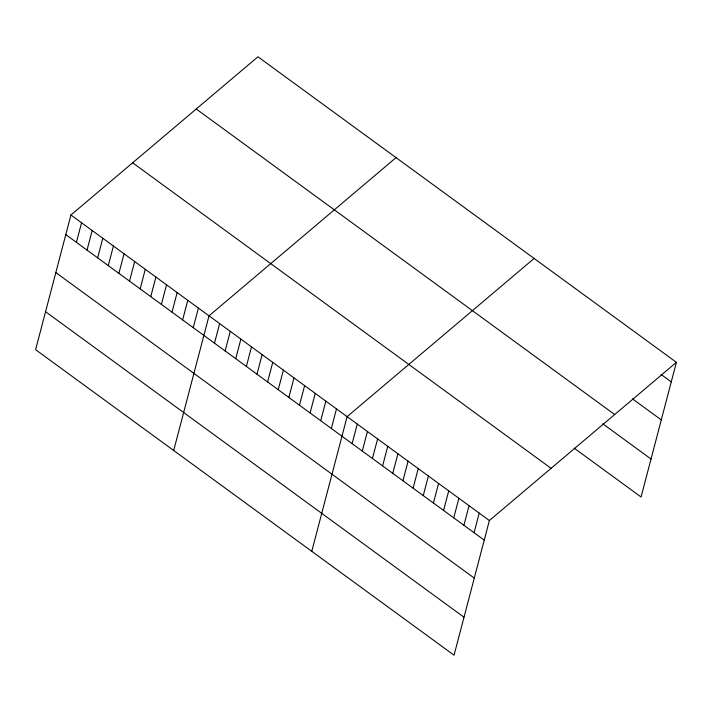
<?xml version="1.0" encoding="UTF-8"?>
<svg xmlns="http://www.w3.org/2000/svg" width="712" height="712" viewBox="0 0 712 712"><rect width="100%" height="100%" fill="white"/><g stroke="black" fill="none" stroke-linecap="round" stroke-linejoin="round"><path stroke-width="1.07" d="M70.933 215.006L35.6 349.672L454.051 655.2L489.375 520.534L676.4 362.328L257.949 56.8L70.933 215.006L489.375 520.534M76.415 242.347L81.551 222.758M87.033 250.099L92.177 230.51M97.66 257.851L102.795 238.271M108.277 265.612L113.422 246.023M118.904 273.363L124.039 253.783M129.522 281.124L134.666 261.535M140.148 288.876L145.284 269.296M150.766 296.637L155.91 277.048M161.393 304.389L166.528 284.809M172.01 312.141L177.155 292.561M182.637 319.902L187.772 300.313M193.255 327.654L198.399 308.073M173.692 450.491L209.017 315.825L396.041 157.628M214.499 343.166L219.643 323.586M225.125 350.927L230.261 331.338M235.743 358.679L240.887 339.099M246.37 366.44L251.505 346.851M256.988 374.192L262.132 354.603M267.614 381.943L272.749 362.363M278.232 389.704L283.376 370.115M288.858 397.456L293.994 377.876M299.476 405.217L304.62 385.628M310.103 412.969L315.238 393.389M320.72 420.73L325.865 401.141M331.347 428.482L336.482 408.902M311.776 551.319L347.109 416.654L534.125 258.447M352.128 443.656L357.273 424.076M362.292 451.079L367.428 431.49M372.456 458.501L377.591 438.912M382.62 465.915L387.755 446.335M392.784 473.338L397.919 453.758M402.939 480.76L408.083 461.171M413.102 488.183L418.247 468.594M423.266 495.597L428.401 476.017M433.43 503.019L438.565 483.43M443.594 510.442L448.729 490.853M453.758 517.855L458.893 498.275M463.913 525.278L469.057 505.698M474.076 532.701L479.221 513.112M676.4 362.328L641.067 496.994L574.166 448.151M661.101 374.494L671.265 381.917M632.505 398.871L661.297 419.893M196.236 109.007L614.687 414.535M602.761 423.774L651.035 459.017M132.646 162.799L551.097 468.327M65.789 234.586L484.24 540.123M55.83 272.562L474.281 578.099M45.559 311.696L464.01 617.224"/></g></svg>
